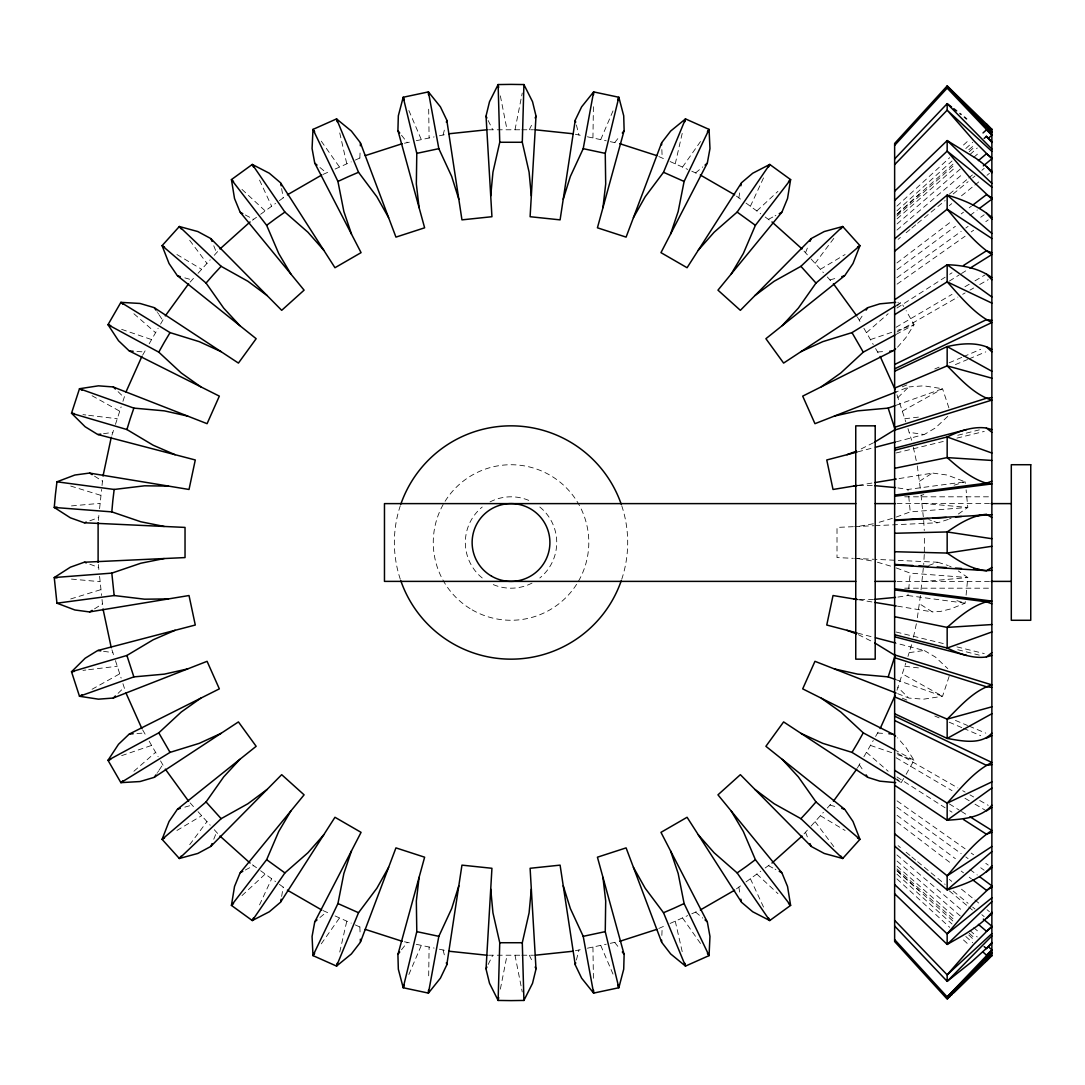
<?xml version="1.0" encoding="UTF-8"?>
<svg xmlns="http://www.w3.org/2000/svg" width="1085" height="1085" viewBox="0 0 1085 1085"><rect width="100%" height="100%" fill="white"/><g stroke="black" fill="none" stroke-linecap="round" stroke-linejoin="round"><path stroke-width="0.75" stroke-dasharray="5 3.75" d="M428.683 975.822L429.104 947.029M592.939 137.971L593.414 106.289M924.339 552.048L924.379 535.339M924.271 554.435L923.701 564.539M359.854 158.03L360.193 149.567M661.85 935.433L662.189 926.97M896.278 567.957L910.234 573.124L908.755 588.558M98.355 520.461L99.169 512.608M99.589 508.689L101.61 489.498M102.017 485.524L102.858 477.522M920.446 595.502L916.839 621.434M921.029 589.928L923.294 568.309M966.098 595.19L967.793 577.545L958.34 570.981M897.932 597.076L907.887 595.543L908.064 594.146M965.311 601.592L965.094 603.192L950.677 608.943L940.573 611.411L932.625 611.926M281.639 896.427L283.212 887.137M738.831 197.863L740.241 189.509M514.995 129.78L521.125 98.694M521.682 95.873L522.238 93.039M500.361 989.127L507.048 955.22M916.377 623.78L913.312 637.777M339.741 952.047L346.793 921.151M675.25 163.849L682.302 132.953M443.087 135.001L444.958 127.704M576.393 960.035L578.956 949.999M911.603 644.734L907.955 656.439M949.144 676.375L942.553 696.272L923.62 699.174L909.094 698.103M111.945 435.153L114.088 428.561M115.444 424.398L121.14 406.875M122.93 401.355L125.06 394.777M896.983 690.223L905.799 663.098M213.759 839.247L216.539 832.236M805.504 252.764L808.284 245.752M600.724 139.626L613.174 110.494M408.869 974.506L421.319 945.374M259.546 904.876L271.657 878.728M750.386 206.272L763.704 177.52M529.29 129.78L533.061 122.185M488.142 964.497L492.753 955.22M142.623 355.161L146.448 348.529M149.188 343.782L158.152 328.24M160.553 324.103L164.581 317.118M857.462 767.882L861.192 761.412M863.891 756.76L873.276 740.499M875.595 736.471L878.687 731.114M906.138 774.337L914.045 760.3L905.948 747.429L897.553 737.786M903.669 778.501L901.16 782.638L897.797 782.678M157 773.307L157.515 772.52M158.044 771.747L158.559 770.96M159.088 770.174L162.736 764.681M859.306 320.319L863.999 313.253M682.519 167.09L700.761 141.172M321.282 943.828L339.524 917.91M189.699 844.672L206.977 821.616M815.066 263.384L834.067 238.022M614.707 142.596L619.969 135.95M401.491 949.782L407.336 942.404M190.119 282.114L195.002 276.675M198.04 273.312L210.219 259.79M214.26 255.3L218.519 250.567M804.026 833.89L808.298 829.143M811.092 826.038L823.42 812.34M827.299 808.027L831.937 802.886M947.747 416.396L935.392 427.938L924.406 434.434M118.089 693.342L124.151 687.415M897.892 397.585L908.66 387.047L895.301 392.268M897.553 347.214L905.948 337.571L914.045 324.7L906.138 310.663M756.828 210.938L777.945 191.353M241.982 895.6L265.215 874.062M896.942 206.096L949.728 157.65M963.494 145.024L969.231 139.748M896.942 210.829L952.02 160.987M965.799 148.536L972.675 142.298M897.078 214.193L918.941 194.391M897.078 214.206L952.969 164.174M968.769 149.757L973.638 145.688M896.942 216.064L954.312 164.974M969.231 151.697L974.981 146.583M897.078 218.831L955.41 167.348M969.99 154.477L977.273 148.048M133.903 771.259L155.589 752.298M866.454 332.702L888.14 313.741M896.82 306.16L901.16 302.362L903.669 306.499M897.078 223.944L960.266 169.057M973.638 157.447L979.714 152.171M896.942 230.047L963.494 173.329M949.334 194.147L967.562 178.998M968.769 177.981L972.418 174.956M695.58 172.895L702.836 166.887M319.939 917.517L326.463 912.105M898.082 239.365L900.374 237.466M906.124 232.732L910.708 228.949M911.861 228.013L916.445 224.229M917.598 223.279L945.13 200.576M953.172 193.957L968.091 181.656M972.675 177.872L974.981 175.987M981.857 170.304L984.149 168.419M949.334 205.58L951.762 203.627M961.486 195.815L973.638 186.037M974.845 185.06L979.714 181.154M986.997 175.295L989.425 173.329M896.942 262.936L952.02 220.933M961.202 213.921L963.494 212.172M969.231 207.805L971.536 206.055M897.078 269.677L955.41 226.29M969.99 215.44L977.273 210.015M252.452 220.214L256.86 217.014M260.617 214.274L275.563 203.424M279.374 200.657L286.196 195.693M736.444 888.873L741.882 884.912M746.019 881.915L760.748 871.214M765.183 867.986L770.187 864.352M896.942 277.746L961.202 231.349M965.799 228.026L968.091 226.372M980.718 217.258L984.149 214.776M897.078 284.134L965.121 236.204M971.197 231.919L973.638 230.21M985.79 221.652L988.218 219.929M896.942 308.031L945.13 277.204M949.728 274.274L952.02 272.81M94.517 608.861L102.478 603.816M919.565 481.184L932.3 473.114L897.471 478.851M949.334 281.096L959.045 275.02M961.486 273.515L967.562 269.717M958.34 514.019L967.793 507.454L966.098 489.81M896.034 305.522L901.16 302.362L897.797 302.322M820.396 269.297L845.12 254.527M176.923 830.473L201.647 815.703M896.074 327.277L952.02 294.361M964.931 286.752L969.231 284.229M974.981 280.852L985.017 274.939M897.078 331.969L957.838 297.1M962.693 294.306L965.121 292.909M969.99 290.115L973.638 288.027M979.714 284.541L988.218 279.659M92.062 689.26L119.73 673.826M902.313 411.174L942.553 388.728L949.144 408.625M873.506 442.734L858.384 450.316M896.061 334.424L914.045 324.7L897.688 330.288M768.397 219.346L774.229 216.295M775.07 215.847L775.911 215.413M245.305 870.021L253.646 865.654M951.179 518.06L949.429 518.915M323.086 174.4L330.993 170.887M335.102 169.057L351.214 161.882M355.324 160.051L363.217 156.538M948.29 519.43L937.901 522.739M658.826 928.462L666 925.274M670.069 923.457L687.714 915.604M691.769 913.801L698.279 910.898M934.809 368.968L939.108 367.123M949.158 362.81L962.069 357.277M963.494 356.653L980.718 349.275M902.232 386.843L909.827 383.67M955.41 364.601L967.562 359.515M969.081 358.877L985.79 351.879M921.897 503.318L967.793 507.454L910.234 511.876L896.278 517.043M89.824 520.814L98.654 517.531M928.692 565.502L937.521 562.22L875.08 559.331M896.115 405.275L942.553 388.728L923.62 385.826L909.094 386.897M870.428 339.591L892.236 332.146M121.629 755.648L151.615 745.409M892.358 518.372L877.426 522.78M70.701 598.947L100.986 589.603M921.057 495.397L923.81 494.557M954.095 485.212L965.094 481.808L965.311 483.408M829.957 279.916L838.122 277.638M184.83 807.118L192.086 805.084M857.733 451.875L873.167 447.847M896.318 441.798L924.095 434.529L909.189 432.345M957.757 435.275L979.28 429.877M896.156 452.974L943.258 441.459M956.929 438.109L984.271 431.423M873.357 523.797L857.909 526.456M404.447 143.22L411.025 141.823M416.301 140.697L434.136 136.913M439.398 135.788L445.976 134.391M575.348 950.758L583.228 949.09M587.392 948.209L606.271 944.194M610.245 943.34L618.314 941.631M858.33 485.307L874.062 482.703M103.536 433.715L112.854 432.345M909.189 652.655L924.095 650.471L896.318 643.202M897.932 487.924L907.887 489.457L965.094 481.808L947.178 475.027L932.625 473.074M904.768 418.742L919.063 417.033M82.962 670.367L85.823 670.028M88.672 669.689L117.275 666.258M71.461 505.908L100.145 503.318M921.897 581.682L967.793 577.545L910.234 573.124M877.575 351.96L884.166 351.554M136.941 733.514L144.468 733.04M858.52 485.619L873.52 485.605M853.325 526.673L837.01 527.418L837.01 557.582L853.325 558.327M854.682 526.605L873.778 525.723M875.08 525.669L937.521 522.78L932.218 520.814M873.52 599.395L858.52 599.381M488.508 129.78L520.19 129.78M521.858 129.78L533.535 129.78M904.7 496.808L990.185 496.808M897.037 503.616L989.466 503.616M897.037 581.384L989.466 581.384M904.7 588.192L990.185 588.192M488.508 955.22L520.19 955.22M521.858 955.22L533.535 955.22M854.682 558.395L873.778 559.277M857.842 558.544L873.357 561.203M136.941 351.486L144.468 351.96M877.575 733.04L884.166 733.446M71.461 579.092L100.145 581.682M937.847 562.247L948.29 565.57M82.962 414.633L85.823 414.972M88.672 415.311L117.275 418.742M904.768 666.258L919.063 667.967M907.887 595.543L965.094 603.192L954.095 599.788M103.536 651.285L112.854 652.655M858.33 599.693L874.062 602.297M897.471 606.149L932.3 611.886L919.565 603.816M575.348 134.242L583.228 135.91M587.392 136.791L606.271 140.806M610.245 141.66L618.314 143.369M404.447 941.78L411.025 943.177M416.301 944.303L434.136 948.087M439.398 949.212L445.976 950.609M896.156 632.026L943.258 643.541M956.929 646.891L984.271 653.577M957.757 649.725L979.28 655.123M877.426 562.22L892.358 566.628M857.733 633.125L873.167 637.153M184.83 277.882L192.086 279.916M829.957 805.084L838.122 807.362M70.701 486.053L100.986 495.397M924.406 650.566L935.392 657.062L947.747 668.604M121.629 329.352L151.615 339.591M870.428 745.409L892.236 752.854M897.688 754.712L914.045 760.3L896.061 750.576M896.115 679.725L942.553 696.272L902.313 673.826M928.692 519.498L931.337 520.488M89.824 564.186L98.654 567.469M897.648 693.64L908.66 697.953L897.892 687.415M902.232 698.157L909.827 701.33M955.41 720.399L967.562 725.485M969.081 726.123L985.79 733.121M934.809 716.032L939.108 717.877M949.158 722.19L962.069 727.723M963.494 728.347L980.718 735.725M658.826 156.538L666 159.726M670.069 161.543L687.714 169.396M691.769 171.199L698.279 174.102M323.086 910.6L330.993 914.112M335.102 915.943L351.214 923.118M355.324 924.949L363.217 928.462M858.384 634.684L873.506 642.266M949.429 566.085L951.179 566.94M245.305 214.979L253.646 219.346M768.397 865.654L774.229 868.705M775.07 869.153L775.911 869.587M92.062 395.74L119.73 411.174M897.078 753.031L957.838 787.9M962.693 790.694L965.121 792.091M969.99 794.885L973.638 796.973M979.714 800.459L988.218 805.341M896.074 757.723L952.02 790.639M964.931 798.248L969.231 800.771M974.981 804.148L985.017 810.061M176.923 254.527L201.647 269.297M820.396 815.703L845.12 830.473M896.034 779.478L901.16 782.638L896.82 778.84M949.334 803.904L959.045 809.98M961.486 811.485L967.562 815.283M94.517 476.139L102.478 481.184M896.942 776.968L945.13 807.796M949.728 810.726L952.02 812.19M897.078 800.866L965.121 848.796M971.197 853.081L973.638 854.79M985.79 863.348L988.218 865.071M896.942 807.254L961.202 853.651M965.799 856.974L968.091 858.628M980.718 867.742L984.149 870.224M736.444 196.127L741.882 200.088M746.019 203.085L760.748 213.786M765.183 217.014L770.187 220.648M252.452 864.786L256.86 867.986M260.617 870.726L275.563 881.576M279.374 884.343L286.196 889.307M897.078 815.323L955.41 858.71M969.99 869.56L977.273 874.985M896.942 822.064L952.02 864.067M961.202 871.079L963.494 872.828M969.231 877.195L971.536 878.945M949.334 879.42L951.762 881.373M961.486 889.185L973.638 898.963M974.845 899.94L979.714 903.846M986.997 909.705L989.425 911.671M898.082 845.635L900.374 847.534M906.124 852.267L910.708 856.051M911.861 856.987L916.445 860.771M917.598 861.721L945.13 884.424M953.172 891.043L968.091 903.344M972.675 907.128L974.981 909.013M981.857 914.696L984.149 916.581M319.939 167.483L326.463 172.895M695.58 912.105L702.836 918.113M949.334 890.853L967.562 906.002M968.769 907.019L972.418 910.044M896.942 854.953L963.494 911.671M897.078 861.056L960.266 915.943M973.638 927.553L979.714 932.829M866.454 752.298L888.14 771.259M133.903 313.741L155.589 332.702M897.078 866.169L955.41 917.652M969.99 930.523L977.273 936.952M896.942 868.936L954.312 920.026M969.231 933.303L974.981 938.416M897.078 870.794L952.969 921.097M968.769 934.972L973.638 939.596M896.942 874.171L952.02 924.013M965.799 936.463L972.675 942.702M897.078 870.807L918.941 890.609M896.942 878.904L949.728 927.349M963.494 939.976L969.231 945.252M241.982 189.4L265.215 210.938M756.828 874.062L777.945 893.647M118.089 391.658L124.151 397.585M804.026 251.11L808.298 255.857M811.092 258.962L823.42 272.66M827.299 276.973L831.937 282.114M190.119 802.886L195.002 808.325M198.04 811.688L210.219 825.21M214.26 829.699L218.519 834.433M401.491 135.218L407.336 142.596M614.707 942.404L619.969 949.049M815.066 821.616L834.067 846.978M189.699 240.327L206.977 263.384M321.282 141.172L339.524 167.09M682.519 917.91L700.761 943.828M859.306 764.681L863.999 771.747M157 311.693L157.515 312.48M158.044 313.253L158.559 314.04M159.088 314.826L162.736 320.319M857.462 317.118L861.192 323.588M863.891 328.24L873.276 344.501M875.595 348.529L878.687 353.886M142.623 729.839L146.448 736.471M149.188 741.218L158.152 756.76M160.553 760.897L164.581 767.882M488.142 120.503L492.753 129.78M529.29 955.22L533.061 962.815M750.386 878.728L763.704 907.48M259.546 180.124L271.657 206.272M408.869 110.494L421.319 139.626M600.724 945.374L613.174 974.506M805.504 832.236L808.284 839.247M213.759 245.752L216.539 252.764M896.983 394.777L905.799 421.902M907.955 428.561L911.603 440.266M111.945 649.847L114.088 656.439M115.444 660.602L121.14 678.125M122.93 683.645L125.06 690.223M576.393 124.965L578.956 135.001M443.087 949.999L444.958 957.296M913.312 447.223L916.377 461.22M675.25 921.151L682.302 952.047M339.741 132.953L346.793 163.849M500.361 95.873L507.048 129.78M514.995 955.22L521.125 986.306M521.682 989.127L522.238 991.961M917.286 465.913L920.446 489.498M738.831 887.137L740.241 895.491M281.639 188.573L283.212 197.863M907.887 489.457L908.064 490.854M908.755 496.442L910.234 511.876M921.029 495.072L923.294 516.691M923.701 520.461L924.271 530.565M98.355 564.539L99.169 572.392M99.589 576.311L101.61 595.502M102.017 599.476L102.858 607.478M661.85 149.567L662.189 158.03M359.854 926.97L360.193 935.433M592.939 947.029L593.414 978.711M428.683 109.178L429.104 137.971M621.732 505.705A116.665 116.665 0 0 1 621.732 579.295M400.311 579.295A116.665 116.665 0 0 1 400.311 505.705M539.828 507.02A45.692 45.692 0 0 1 539.828 577.98M532.003 583.093A45.692 45.692 0 0 1 490.04 583.093M482.228 577.98A45.692 45.692 0 0 1 482.228 507.02M490.04 501.907A45.692 45.692 0 0 1 532.003 501.907M472.138 609.851A77.781 77.781 0 0 0 588.802 542.5A77.781 77.781 0 0 0 472.138 475.149A77.781 77.781 0 0 0 472.138 609.851"/><path stroke-width="1.5" d="M486.053 115.946L489.511 101.692L498.123 84.562L511.021 84.386L523.919 84.562L532.532 101.692L535.99 115.946M535.99 969.108L532.532 983.308L523.919 1000.438L511.021 1000.614L498.123 1000.438L489.511 983.308L486.053 969.108M428.466 990.225L428.426 993.101L403.2 987.743L398.331 969.203L397.91 954.529M593.576 94.775L593.617 91.9L618.843 97.257L623.712 115.797L624.133 130.471M490.718 889.103L492.956 912.878L499.751 942.729L498.123 1000.438L498.693 997.603M531.324 195.897L529.087 172.122L522.292 142.271L523.919 84.562M360.356 145.797L360.478 142.976L395.944 237.113L424.628 227.809L397.992 130.783L399.741 133.007M661.647 940.139L661.579 942.024L626.099 847.887L597.428 857.191L624.065 954.217L622.302 951.993M446.762 120.082L440.415 106.845L428.426 91.9L403.2 97.257L416.789 153.365L416.342 183.975L419.095 207.696M575.294 964.972L581.628 978.155L593.617 993.101L618.843 987.743L605.254 931.635L605.701 901.025L602.948 877.331M164.201 526.456L140.792 521.763L111.809 511.876L112.826 500.646L114.169 489.457L144.563 485.809L168.446 486.08M98.111 522.672L98.111 562.328M103.021 476.044L111.267 437.255M89.418 473.074L74.865 475.027L56.949 481.808L55.416 494.611L54.25 507.454L70.376 517.816L84.196 522.753M360.342 942.322L351.377 953.946L336.54 966.084L312.982 955.6L337.937 903.547L343.864 873.506L351.499 850.884M661.701 142.678L670.666 131.054L685.503 118.916L709.061 129.4L684.106 181.453L678.179 211.494L670.571 234.062M563.237 199.22L570.357 176.462L583.215 148.672L593.617 91.9L581.628 106.845L575.294 120.028M458.806 885.848L451.699 908.538L438.828 936.328L428.426 993.101L440.415 978.155L446.762 964.918M281.164 899.207L280.69 901.988L334.967 817.276L361.074 832.358L314.853 921.721L317.037 919.917M740.879 185.793L741.353 183.012L687.076 267.724L660.968 252.642L707.189 163.279L705.019 165.083M337.177 963.277L336.54 966.084L358.525 912.716L376.888 888.208L388.593 867.39M684.866 121.723L685.503 118.916L663.518 172.284L645.155 196.792L633.45 217.61M419.095 877.304L416.342 901.025L416.789 931.635L403.2 987.743L404.339 985.099M602.948 207.669L605.701 183.975L605.254 153.365L618.843 97.257L617.704 99.901M446.355 122.225L446.83 120.408L461.952 219.862L491.939 216.715L486.053 116.285L486.894 117.967M575.687 962.775L575.213 964.592L560.091 865.138L530.104 868.285L535.99 968.715L535.149 967.033M498.693 87.397L498.123 84.562L499.751 142.271L492.956 172.122L490.718 195.897M523.919 1000.438L522.292 942.729L529.087 912.878L531.324 889.103M175.105 454.71L153.188 445.23L126.904 429.538L130.227 418.769L133.862 408.109L164.364 410.862L187.664 416.084M834.446 668.943L857.679 674.138L888.181 676.891L895.139 655.462L874.863 643.012M280.5 902.259L269.324 911.766L252.29 920.555L231.43 905.392L266.652 859.673L278.709 831.517L290.875 810.97M741.57 182.687L752.719 173.234L769.753 164.445L790.612 179.608L755.391 225.327L743.347 253.483L731.209 273.976M125.982 391.97L141.877 356.436M212.023 843.628L210.992 846.246L281.693 774.676L304.098 794.844L240.3 872.638L242.796 871.336M810.02 241.372L811.065 238.754L740.363 310.324L717.958 290.156L781.742 212.362L779.247 213.664M895.193 695.254L880.166 728.564M314.718 922.019L312.073 936.45L312.982 955.6L314.65 953.24M707.352 162.926L709.97 148.55L709.061 129.4L707.406 131.76M253.497 917.937L252.29 920.555L284.894 872.91L307.937 852.756L323.723 834.84M768.546 167.063L769.753 164.445L737.149 212.09L714.106 232.244L698.32 250.16M535.149 117.967L535.99 116.285L530.104 216.715L560.091 219.862L575.213 120.408L575.687 122.225M486.894 967.033L486.053 968.715L491.939 868.285L461.952 865.138L446.83 964.592L446.355 962.775M200.711 386.789L181.236 372.969L158.776 352.15L164.283 342.304L170.047 332.62L199.301 341.666L221.014 351.621M821.399 698.252L840.807 712.031L863.267 732.85L857.774 742.696L851.996 752.38L822.742 743.334L801.069 733.406M165.313 315.844L188.627 283.755M856.73 769.156L833.416 801.245M210.748 846.476L197.823 853.447L179.337 858.493L162.085 839.342L206.055 801.937L223.686 776.901L239.866 759.337M811.349 238.483L824.22 231.553L842.706 226.507L859.957 245.658L815.988 283.063L798.357 308.099L782.204 325.649M155.955 774.88L154.382 777.226L238.429 721.918L256.155 746.304L177.574 809.139L180.3 808.379M866.088 310.12L867.661 307.774L783.614 363.082L765.902 338.696L844.469 275.861L841.743 276.621M240.097 872.91L234.523 886.486L231.43 905.392L233.533 903.439M781.946 212.09L787.534 198.514L790.612 179.608L788.51 181.561M181.059 856.187L179.337 858.493L221.137 818.673L247.868 803.754L267.032 789.514M840.984 228.813L842.706 226.507L800.906 266.327L774.175 281.246L755.038 295.473M622.302 133.007L624.065 130.783L597.428 227.809L626.099 237.113L661.579 142.976L661.647 144.861M399.741 951.993L397.992 954.217L424.628 857.191L395.944 847.887L360.478 942.024L360.356 939.203M239.866 325.663L223.686 308.099L206.055 283.063L213.474 274.586L221.137 266.327L247.868 281.246L267.032 295.486M782.204 759.351L798.357 776.901L815.988 801.937L808.569 810.414L800.906 818.673L774.175 803.754L755.038 789.527M894.637 893.769L947.164 944.411C963.032 935.392 980.46 926.197 991.866 912.241M894.637 846.137L947.164 889.917C963.168 884.709 981.627 878.918 991.866 865.789M219.997 248.926L250.065 221.95M802.046 836.074L771.978 863.05M894.637 145.376L947.164 88.116L947.164 85.918L986.156 123.676M894.637 158.952L947.164 103.658L948.046 104.309M894.637 785.242L947.164 820.246C962.598 819.161 981.708 817.887 991.866 805.219M985.478 962.002L991.866 955.342M894.637 164.662L947.164 110.182L947.164 103.658L991.866 149.025M991.866 953.118L947.164 999.082L894.637 941.549L894.637 720.86M154.111 777.403L140.019 781.539L120.883 782.638L107.998 760.3L158.776 732.85L181.236 712.031L200.711 698.211M895.003 334.994L863.267 352.15L840.807 372.969L821.399 386.748M991.866 935.975L947.164 981.342L894.637 926.047M986.455 961.039L991.866 955.627M991.866 952.332L947.164 996.884L947.612 998.675M985.085 962.395L953.823 992.816M115.403 695.973L113.382 697.953L207.086 661.321L219.346 688.866L129.427 733.989L133.184 733.745M991.866 943.38L971.4 962.056L947.164 981.342L947.164 974.818L973.652 944.465L991.866 926.21L983.349 919.144M894.637 191.231L947.164 140.589L976.147 158.451M991.866 901.621L947.164 944.411L947.164 933.859L973.096 903.588L991.866 885.835L979.714 876.788M952.033 994.511L951.138 995.352M950.257 996.193L949.375 997.02M894.637 200.454L947.164 151.141L947.164 140.589L991.866 183.379M894.637 713.74L947.164 738.424C961.473 740.906 980.935 745.314 991.866 733.148M991.866 950.107L947.164 996.884L894.637 939.624M177.33 809.356L169.043 821.481L162.085 839.342L164.554 837.864M844.767 275.604L853 263.519L859.957 245.658L857.489 247.136M991.866 933.629L947.164 974.818L894.637 920.338M983.01 132.953L986.455 129.847L991.866 134.893M986.455 918.48L991.866 913.624M984.149 138.405L986.455 136.371L991.866 141.62M988.218 138.392L991.866 135.177L947.164 88.116L991.866 132.668M123.053 780.739L120.883 782.638L170.047 752.38L199.301 743.334L221.014 733.379M991.866 851.576L947.164 889.917L947.164 875.798C960.876 859.7 974.059 842.299 991.866 830.445L969.99 816.802M978.412 160.607L986.455 153.758L991.866 157.935L991.866 432.25L986.455 428.087L991.866 429.565M894.637 238.863L947.164 195.083C963.222 199.654 979.05 206.448 991.866 217.366M983.349 165.856L991.866 158.79L973.652 140.535L947.164 110.182L991.866 151.371M895.64 348.895L892.914 350.848M991.866 897.837L947.164 933.859L894.637 884.546M894.637 251.205L947.164 209.202L947.164 195.083L991.866 233.424M986.455 871.892L991.866 867.634M290.875 274.03L278.709 253.483L266.652 225.327L275.685 218.573L284.894 212.09L307.937 232.244L323.723 250.16M731.209 811.024L743.347 831.517L755.391 859.673L746.358 866.427L737.149 872.91L714.106 852.756L698.32 834.84M972.675 205.173L986.455 194.676L991.866 197.796M979.714 208.212L991.866 199.165L973.096 181.412L947.164 151.141L991.866 187.162M287.389 194.825L321.743 174.997M734.653 890.175L700.3 910.003M991.866 788.022L947.164 820.246L947.164 803.158C960.645 788.375 973.598 771.611 991.866 762.47L894.637 716.141M113.071 698.062L98.437 699.174L79.49 696.272L71.515 671.751L126.904 655.462L153.188 639.77L175.105 630.29M894.637 299.758L947.164 264.754C962.721 265.16 979.036 268.239 991.866 277.57M991.866 846.503L947.164 875.798L894.637 833.795M986.455 810.902L991.866 807.43M963.494 265.459L986.455 250.784L991.866 252.724M801.042 351.621L822.742 341.666L851.996 332.62L895.016 306.146M92.13 610.367L89.743 611.886L189.021 595.529L195.286 625.028L97.948 650.471L100.742 650.878M894.637 314.691L947.164 281.842L991.866 303.108M969.99 268.198L991.866 254.555C974.533 243.04 960.781 225.314 947.164 209.202L991.866 238.497M129.142 734.152L118.509 744.283L107.998 760.3L110.724 759.364M991.866 887.204L986.455 890.324L972.675 879.827M894.637 564.987L986.455 570.656L991.866 567.536M867.932 307.598L879.84 303.841L895.708 302.349M874.863 441.988L895.139 429.538L888.181 408.109L857.679 410.862L834.446 416.057M81.999 694.861L79.49 696.272L133.862 676.891L164.364 674.138L187.664 668.916M991.866 713.74L947.164 738.424L947.164 719.138C960.415 706.159 973.516 690.562 991.866 684.893L894.637 654.892M351.499 234.116L343.864 211.494L337.937 181.453L348.163 176.733L358.525 172.284L376.888 196.792L388.593 217.61M894.637 368.859L991.866 322.53C974.235 313.782 960.51 296.666 947.164 281.842L947.164 264.754L991.866 296.978M670.571 850.938L678.179 873.506L684.106 903.547L673.88 908.267L663.518 912.716L645.155 888.208L633.45 867.39M991.866 781.892L947.164 803.158L894.637 770.309M894.637 371.26L947.164 346.576C961.73 343.24 978.317 341.734 991.866 349.343M986.455 738.193L991.866 735.657M856.472 451.157L846.992 454.683M894.637 388.118L947.164 365.862L991.866 378.19M89.418 611.926L74.865 609.973L56.949 603.192L54.25 577.545L111.809 573.124L140.792 563.237L164.201 558.544M896.074 391.97L814.957 423.679L802.697 396.133L892.616 351.011L889.808 351.187M365.238 155.63L402.291 143.681M656.805 929.37L619.752 941.319M86.298 522.116L84.522 522.78L185.033 527.418L185.033 557.582L84.522 562.22L86.298 562.884M991.866 631.972L947.164 648.043L894.637 634.752M991.866 832.276L986.455 834.216L963.494 819.541M888.181 408.109L894.976 405.681M986.455 483.151L991.866 481.238L991.866 603.762L986.455 601.849L894.637 589.901L894.637 495.099L986.455 483.151L991.866 483.924L894.637 496.252M97.636 650.566L85.132 658.256L71.515 671.751L74.377 671.398M894.637 430.108L991.866 400.107C974.154 394.709 960.293 378.923 947.164 365.862L947.164 346.576L991.866 371.26M991.866 706.81L947.164 719.138L894.637 696.882M991.866 655.435L986.455 656.913L991.866 652.75L991.866 927.065L986.455 931.242L978.412 924.393M857.041 452.065L826.756 459.972L833.022 489.471L857.191 485.483M875.459 447.251L895.206 442.083M986.034 427.992C972.54 426.202 959.154 431.274 947.164 436.957L894.637 450.248M894.637 448.186L966.586 429.565M416.789 153.365L438.828 148.672L451.699 176.462L458.819 199.247M605.254 931.635L583.215 936.328L570.357 908.538L563.237 885.808M986.034 601.931C971.346 606.339 958.652 617.256 947.164 627.401L947.164 648.043C959.154 653.726 972.54 658.798 986.034 657.008M894.637 468.3L947.164 457.599L991.866 460.447M874.917 482.567L896.224 479.055M991.866 546.284L947.164 553.052L894.637 551.722M448.864 133.78L486.853 129.78M573.178 951.22L535.203 955.22M853.637 486.08L856.648 485.755M168.446 598.92L144.563 599.191L114.169 595.543L56.949 603.192M100.742 434.122L97.948 434.529L195.286 459.972L189.021 489.471L89.743 473.114L92.13 474.633M986.455 601.849L991.866 601.076L894.637 588.748M895.505 597.401L874.835 599.34M991.866 764.694L986.455 765.359L894.637 720.494L894.637 657.958M991.866 397.598L986.455 398.249L894.637 427.287L894.637 494.597M84.196 562.247L70.376 567.184L54.25 577.545L57.125 577.803M57.125 507.197L54.25 507.454L111.809 511.876M986.455 570.656L991.866 570.29M991.866 624.553L947.164 627.401L894.637 616.7M894.637 520.013L991.866 514.71M894.637 520.569L928.055 518.549M932.612 518.277L946.296 517.45M955.41 516.908L961.486 516.541M973.638 515.809L982.752 515.266M499.751 142.271L522.292 142.271M522.292 942.729L499.751 942.729M894.637 533.277L947.164 531.948L991.866 538.716M986.034 514.344C971.929 515.565 958.72 523.906 947.164 531.948L947.164 553.052C958.828 561.081 971.577 569.367 986.034 570.656M855.753 503.616L384.47 503.616L384.47 581.384L855.753 581.384M875.202 503.616L895.356 503.616M991.147 503.616L1011.301 503.616M875.202 581.384L895.356 581.384M991.147 581.384L1011.301 581.384M895.708 782.651L879.84 781.159L868.041 777.457M874.835 485.66L895.505 487.599M894.637 564.431L912.865 565.529M918.941 565.895L928.055 566.451M937.169 566.994L946.296 567.55M955.41 568.092L961.486 568.459M973.638 569.191L979.714 569.557M535.203 129.78L573.178 133.78M486.853 955.22L448.864 951.22M133.184 351.255L129.427 351.011L219.346 396.133L207.086 423.679L113.382 387.047L115.403 389.027M888.859 733.745L892.616 733.989L802.697 688.866L814.957 661.321L896.074 693.03M856.648 599.245L853.664 598.934M991.866 687.402L986.455 686.751L894.637 657.713L894.637 590.403M74.377 413.602L71.515 413.249L79.49 388.728L98.437 385.826L113.071 386.938M991.866 320.306L986.455 319.641L894.637 364.506L894.637 427.042M56.949 481.808L114.169 489.457M857.191 599.517L833.022 595.529L826.756 625.028L857.041 632.935M874.917 602.433L896.224 605.945M583.215 148.672L605.254 153.365M438.828 936.328L416.789 931.635M619.752 143.681L656.805 155.63M402.291 941.319L365.238 929.37M985.953 483.056C971.645 478.756 958.53 467.73 947.164 457.599L947.164 436.957L991.866 453.028M894.637 636.814L966.586 655.435M875.459 637.749L895.206 642.917M846.965 630.304L856.472 633.843M180.3 276.621L177.574 275.861L256.155 338.696L238.429 363.082L154.382 307.774L155.955 310.12M841.743 808.379L844.469 809.139L765.902 746.304L783.614 721.918L867.661 777.226L866.088 774.88M126.904 429.538L71.515 413.249L85.132 426.744L97.636 434.434M110.724 325.636L107.998 324.7L120.883 302.362L140.019 303.461L154.111 307.598M133.862 408.109L79.49 388.728L81.999 390.139M888.181 676.891L894.976 679.318M663.518 172.284L684.106 181.453M358.525 912.716L337.937 903.547M700.3 174.997L734.653 194.825M321.743 910.003L287.389 890.175M242.796 213.664L240.3 212.362L304.098 290.156L281.693 310.324L210.992 238.754L212.023 241.372M779.247 871.336L781.742 872.638L717.958 794.844L740.363 774.676L811.065 846.246L810.02 843.628M158.776 352.15L107.998 324.7L118.509 340.717L129.142 350.848M863.267 732.85L895.003 750.006M986.455 514.344L991.866 517.464M892.914 734.152L895.64 736.105M164.554 247.136L162.085 245.658L179.337 226.507L197.823 231.553L210.748 238.524M857.489 837.864L859.957 839.342L842.706 858.493L824.22 853.447L811.349 846.517M170.047 332.62L120.883 302.362L123.053 304.261M851.996 752.38L895.016 778.854M737.149 212.09L755.391 225.327M284.894 872.91L266.652 859.673M771.978 221.95L802.046 248.926M250.065 863.05L219.997 836.074M976.609 158.79L980.352 161.584M948.927 104.974L951.586 106.995M980.718 161.855L986.346 166.425M953.823 108.703L956.685 110.928M959.927 113.505L961.107 114.454M965.107 117.695L964.389 117.099M965.853 118.306L966.586 118.916M317.037 165.083L314.853 163.279L361.074 252.642L334.967 267.724L280.69 183.012L281.164 185.793M705.019 919.917L707.189 921.721L660.968 832.358L687.076 817.276L741.353 901.988L740.879 899.207M206.055 283.063L162.085 245.658L169.043 263.519L177.33 275.644M815.988 801.937L859.957 839.342L853 821.481L844.767 809.396M988.218 946.608L991.866 949.823L986.455 955.153L983.01 952.047M984.149 946.595L986.455 948.629L991.866 942.539L991.866 955.885M991.866 171.376L986.428 166.493L991.866 172.759M233.533 181.561L231.43 179.608L252.29 164.445L269.324 173.234L280.5 182.741M788.51 903.439L790.612 905.392L769.753 920.555L752.719 911.766L741.57 902.313M986.455 346.807L991.866 351.852M221.137 266.327L179.337 226.507L181.059 228.813M800.906 818.673L842.706 858.493L840.984 856.187M986.292 136.222L991.866 142.46L991.866 129.115M991.866 129.373L986.455 123.961L991.866 129.657M991.866 131.882L947.164 85.918L894.637 143.451L894.637 364.14M986.455 274.098L991.866 279.781M800.906 266.327L815.988 283.063M221.137 818.673L206.055 801.937M833.416 283.755L856.73 315.844M188.627 801.245L165.313 769.156M986.455 213.108L991.866 219.211M266.652 225.327L231.43 179.608L234.523 198.514L240.097 212.09M755.391 859.673L790.612 905.392L787.534 886.486L781.946 872.91M314.65 131.76L312.982 129.4L336.54 118.916L351.377 131.054L360.342 142.678M707.406 953.24L709.061 955.6L685.503 966.084L670.666 953.946L661.701 942.322M284.894 212.09L252.29 164.445L253.497 167.063M737.149 872.91L769.753 920.555L768.546 917.937M851.996 332.62L863.267 352.15M170.047 752.38L158.776 732.85M880.166 356.436L895.193 389.746M141.877 728.564L125.982 693.03M337.937 181.453L312.982 129.4L312.073 148.55L314.718 162.981M684.106 903.547L709.061 955.6L709.97 936.45L707.352 922.074M404.339 99.901L403.2 97.257L398.331 115.797L397.91 130.471M617.704 985.099L618.843 987.743L623.712 969.203L624.133 954.529M358.525 172.284L336.54 118.916L337.177 121.723M663.518 912.716L685.503 966.084L684.866 963.277M133.862 676.891L126.904 655.462M111.267 647.745L103.021 608.956M438.828 148.672L428.426 91.9L428.466 94.775M583.215 936.328L593.617 993.101L593.576 990.225M114.169 595.543L111.809 573.124M991.866 142.718L991.866 157.678M991.866 432.454L991.866 481.021M991.866 603.979L991.866 652.546M991.866 927.322L991.866 942.282M621.203 580.841A116.665 116.665 0 0 1 400.84 580.841M400.84 504.159A116.665 116.665 0 0 1 621.203 504.159M875.202 425.835L855.753 425.835L855.753 659.165L875.202 659.165L875.202 425.835M1030.75 464.719L1011.301 464.719L1011.301 620.281L1030.75 620.281L1030.75 464.719M491.573 576.176A38.884 38.884 0 0 0 549.905 542.5A38.884 38.884 0 0 0 491.573 508.824A38.884 38.884 0 0 0 491.573 576.176"/></g></svg>
